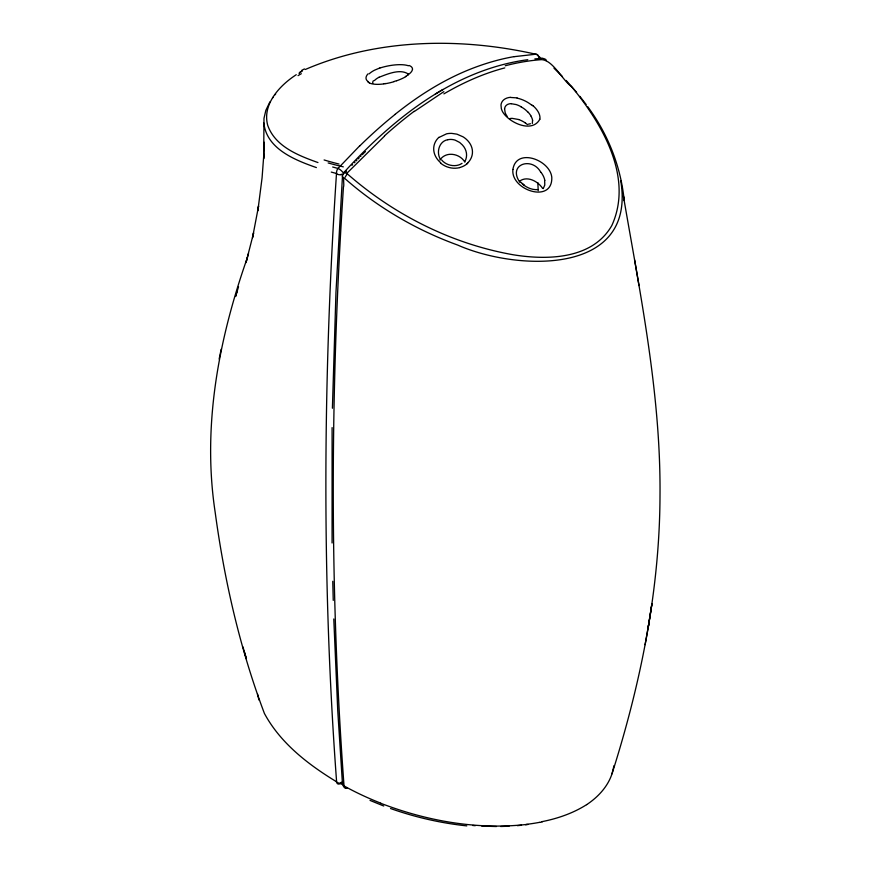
<?xml version="1.0" encoding="UTF-8"?>
<svg xmlns="http://www.w3.org/2000/svg" width="871" height="871" viewBox="0 0 871 871"><rect width="100%" height="100%" fill="white"/><g stroke="black" fill="none" stroke-linecap="round" stroke-linejoin="round"><path stroke-width="1.31" d="M264.142 146.785L264.251 142.245L263.663 158.729L263.989 118.347L265.851 110.301L269.901 101.918M332.101 427.607L332.08 542.992M332.406 408.249L335.966 292.384L342.521 175.387A5.172 2.918 1.1 0 0 343.74 177.978M504.581 108.788L505.158 112.664A14.905 9.537 33.8 0 0 507.14 116.311M263.848 154.2L262.073 177.847L257.849 210.771L258.578 206.002L252.546 237.631L253.613 232.873L246.003 262.628L248.529 253.417M337.861 168.593A5.193 3.658 -75.6 0 0 336.544 172.665C323.076 375.379 321.573 579.106 336.609 781.81A5.172 3.027 -59.2 0 0 340.311 783.606A5.161 2.983 60 0 0 342.76 783.933M586.651 804.662C597.887 797.237 607.729 786.763 612.019 773.796C640.533 683.975 659.663 590.429 660 495.904C660.926 394.726 640.435 295.138 623.353 195.888L624.213 200.689C620.903 166.633 607.936 134.014 587.631 106.567M645.117 644.682L649.091 622.09M614.011 765.631L612.019 773.796M247.451 257.435C218.763 338.873 202.072 425.788 215.148 512.115C224.413 580.565 240.004 648.808 264.414 713.458C280.451 743.235 308.225 764.542 336.609 781.81M221.169 349.271L219.154 359.026M539.813 119.262C532.279 133.307 509.775 123.029 503.046 112.511A19.913 12.673 25.4 0 1 501.337 108.635L500.988 104.923A18.574 11.878 28.5 0 1 510.395 97.323M237.097 291.447L235.551 296.51L238.545 286.777M532.312 123.475L532.573 120.416M543.232 188.604L544.778 185.044L544.658 180.362M272.547 97.988L273.026 97.334M337.85 168.571L359.734 145.795M275.094 94.754L275.639 94.101M345.341 172.404L344.84 172.948M332.678 167.003L338.275 168.528A5.259 1.535 42.6 0 1 341.715 171.032L341.911 171.271A5.629 1.611 42.4 0 1 343.664 173.405L343.795 173.471A5.662 1.633 42.6 0 1 343.947 172.436C392.712 118.989 453.856 69.647 527.782 59.707M343.958 172.436L344.045 172.404A4.507 1.306 42.2 0 1 344.415 172.371A5.378 1.557 42.1 0 1 346.712 173.427L384.547 136.094M345.754 171.99L346.516 171.173M351.982 165.272L352.581 164.641M354.399 162.735L355.009 162.104M356.228 160.841L356.838 160.22M358.057 158.968L359.277 157.716M360.496 156.486L361.117 155.865M362.336 154.635L363.566 153.416M364.187 152.806L365.417 151.587M374.378 80.611L375.085 79.936A16.919 5.803 -15.1 0 1 379.059 77.225M466.998 163.781L467.727 163.117M369.075 73.893L370.186 72.957A23.354 9.309 -12.1 0 1 374.41 70.257L379.821 67.949M519.541 181.201C527.162 175.485 537.94 181.266 542.546 188.288M439.006 137.433L446.605 133.818A18.933 15.504 11.7 0 1 451.788 133.394L456.927 134.156L463.024 136.812A21.383 17.257 11.8 0 1 466.834 139.763A21.666 17.768 6.9 0 1 467.618 163.029M395.129 114.319C419.974 94.406 447.411 77.279 477.482 66.479A354.421 204.641 -60.2 0 1 514.097 56.626M414.226 111.542L443.862 91.64M296.26 74.71C279.939 85.26 262.008 104.15 267.702 125.293C275.138 146.557 298.415 155.55 317.959 162.55M435.304 94.046L442.914 89.495M299.526 72.674L302.368 71.052M462.022 163.356C456.197 167.439 446.475 165.904 441.662 159.97M305.307 69.484C377.306 38.455 460.476 37.181 536.133 54.296A5.368 4.105 86.9 0 1 538.441 56.397A4.507 3.451 86.8 0 1 538.801 57.246L538.888 57.551A5.618 4.29 86.8 0 1 539.105 58.803M379.125 77.247C387.715 73.948 400.127 68.526 408.27 74.024M396.545 80.709L393.942 81.547M459.746 167.526L460.77 167.232A19.031 15.776 8.4 0 0 467.041 163.813M505.224 65.771C517.091 62.647 529.241 60.535 541.49 59.642C553.085 60.055 562.546 80.448 571.463 86.49C601.861 123.475 633.838 177.118 611.834 225.502C592.574 259.362 547.413 260.309 513.411 254.8C451.907 244.022 393.921 214.789 347.104 173.667M447.803 139.698C438.951 141.233 436.055 152.577 440.519 159.535M528.457 124.15L530.45 123.736M539.639 822.42L542.176 821.919M514.075 56.68L535.97 54.198A5.182 3.691 -75.1 0 1 538.539 56.038M383.969 83.758L385.624 83.507M526.672 824.434C477.221 830.009 426.855 821.015 380.638 803.247M517.363 825.654L521.5 825.251M534.848 58.901L542.078 58.346M510.471 97.454L517.08 97.89M509.045 826.22L500.673 826.492M537.745 189.595C532.061 190.074 526.465 187.581 522.306 183.803L524.331 185.501L520.782 182.115M496.481 826.525L481.783 826.122M511.375 103.736L516.133 104.553A17.943 11.301 37.3 0 1 521.076 106.763M472.648 825.468L475.25 825.686M466.802 825.882C440.813 823.128 415.173 817.238 390.546 808.517M336.62 173.525L331.274 172.088M518.757 119.523L512.159 118.358A14.219 8.96 29.4 0 0 509.764 118.619M316.38 167.58C294.931 160.057 266.591 148.876 263.859 123.051M383.719 806.002L370.033 800.405M369.522 82.93L367.998 82.081M525.235 122.822L527.51 124.607M531.648 104.738L532.998 105.859M544.843 59.424L544.549 59.163A5.259 4.007 86.4 0 0 541.131 58.575M553.989 68.199L562.47 76.583M527.63 111.815L525.616 109.931A18.422 11.247 37.1 0 0 521.054 106.828M566.15 80.459L576.602 92.315M579.879 96.343L586.129 104.498M540.837 172.371C532.246 156.138 506.987 164.292 520.063 182.572M464.907 162.169C461.935 156.998 455.86 153.949 449.948 154.309A12.815 10.67 11.6 0 0 444.841 155.659L443.666 156.312A14.219 11.933 12.7 0 0 440.007 160.024M530.733 115.767L531.408 116.954A13.609 8.035 37.3 0 1 532.606 120.427M244.511 652.379L246.428 658.89L242.922 646.881M258.948 700.001L257.468 693.904M638.998 285.579L634.611 259.928M412.582 69.19L412.233 67.949A25.618 8.449 -13.6 0 0 409.13 65.499M620.74 180.689C636.755 276.847 515.49 270.663 457.678 245.056C424.874 233.123 393.768 216.454 365.798 195.561C358.841 190.346 352.08 184.87 345.547 179.121C342.031 174.875 344.655 185.621 343.446 186.993C342.913 195.137 342.39 203.291 341.9 211.435C330.218 402.761 329.88 594.882 344.045 786.088M342.477 784.096L337.752 710.66L333.789 618.965M537.821 182.594L538.224 190.684M332.766 581.295L333.245 600.38M544.952 59.228A5.161 2.178 -51.9 0 1 546.15 60.632M345.166 177.238A5.15 1.415 -55.2 0 1 347.159 174.156M342.477 175.376A5.193 2.667 4.7 0 1 343.435 174.08M443.872 93.883A314.017 181.266 -59.8 0 1 504.777 67.905M384.481 135.865A343.152 197.761 -60.1 0 1 414.193 111.292M342.466 783.454A5.128 3.408 -0.3 0 1 342.673 782.724M343.762 786.295A5.161 3.125 -16.2 0 1 342.782 783.454M345.645 788.081A5.161 2.874 -51.5 0 1 343.784 786.263M380.747 803.16A272.547 155.158 0.7 0 1 344.176 786.012M347.094 788.015A5.139 2.918 -61.1 0 1 345.558 788.277M539.585 822.344A123.943 71.89 0.5 0 1 526.628 824.336M586.619 804.641A107.373 62.581 0.6 0 1 542.012 821.647M528.12 824.445A119.697 69.103 0 0 1 525.605 824.772M518.757 119.567A16.756 10.289 28.8 0 1 525.202 122.855M533.096 105.805A20.654 12.564 28.3 0 1 537.886 111.346A18.759 11.312 28.4 0 1 539.944 117.204A17.692 10.681 28 0 1 539.824 119.262M517.124 98.14A22.515 13.805 28.2 0 1 531.408 104.912M440.715 162.768A21.775 18.073 13.3 0 1 438.886 137.335M440.454 162.997A19.891 16.778 9.3 0 0 446.877 166.797L448.957 167.472A18.073 15.243 9.2 0 0 459.779 167.602M540.978 172.295A18.324 14.023 40.3 0 1 544.843 180.373M464.874 161.505A17.039 14.959 10.7 0 0 462.392 144.967L459.67 142.463L455.261 140.187A12.749 11.04 17.6 0 0 451.548 139.458A12.978 11.301 17.8 0 0 447.814 139.73M527.717 111.771A16.19 9.69 37.1 0 1 530.842 115.756M504.559 108.777A12.836 8.187 37.8 0 1 511.331 103.649M341.116 783.083A5.161 3.832 -4.5 0 1 336.38 781.962M341.062 174.777A5.161 2.918 1 0 1 336.282 173.667M343.305 166.851A332.178 110.29 -6 0 1 328.171 162.953M539.062 56.593A5.161 3.136 -15.9 0 1 540.249 58.771M339.004 164.042A317.251 111.695 -7.8 0 1 324.11 159.959M298.056 75.635A112.054 63.409 -1 0 1 301.333 73.697M299.091 73.491A5.172 2.983 60 0 1 300.647 72.021M301.486 70.518A111.619 64.683 0.2 0 1 304.436 68.918M359.777 145.903A355.074 205.687 -60 0 1 395.14 114.395M342.553 782.049A5.139 2.961 -7.8 0 1 340.975 782.463M343.555 173.971A5.128 2.657 5 0 1 340.964 174.374M379.93 68.014A24.323 7.883 -12.4 0 1 408.423 65.782M368.553 81.863A23.408 9.2 -12.6 0 1 367.954 73.893M383.893 83.888A25.575 9.744 -17.1 0 1 369.391 82.995M393.997 81.689A24.214 8.514 -16 0 1 385.537 83.67M405.94 76.583A22.276 7.306 -16 0 1 396.621 80.785M412.451 69.223A22.679 7.218 -16.3 0 1 405.396 76.528M372.821 83.224A18.182 6.053 -16 0 1 373.365 80.763M408.129 74.079A16.767 4.115 -19.7 0 1 407.552 75.439M512.91 169.453C510.439 189.976 552.454 204.097 551.8 177.575C550.483 160.079 516.274 147.145 512.91 169.453M651.889 603.962L648.242 627.229L651.889 603.962"/></g></svg>
